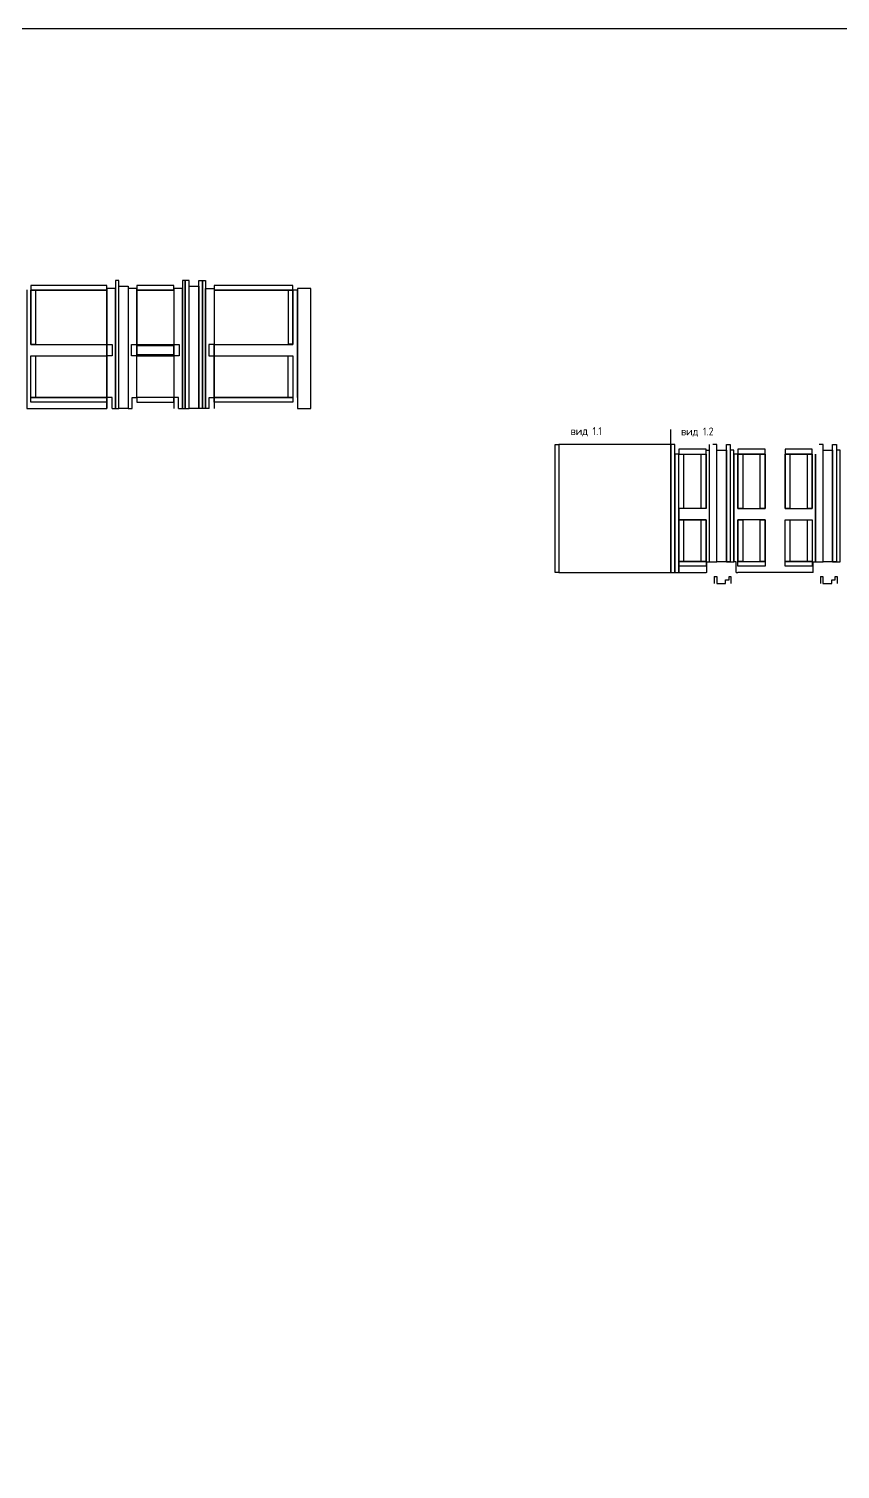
# Model space of a CAD drawing. Header units: millimetres. Extents: x 209 to 1046824, y -77613 to 504101.
# Drawn here: x 618985 to 669670, y 414081 to 504101 of the extents above; entities that cross this region are included whole.
import ezdxf

# ---------------------------------------------------------------- set-up
doc = ezdxf.new("R2010")
doc.units = ezdxf.units.MM
doc.layers.add('Основные линии', color=7, linetype='Continuous', lineweight=30)
doc.layers.add('Штриховка', color=7, linetype='Continuous', lineweight=25)
doc.styles.add('СПДС', font='isocpeur.ttf', dxfattribs={"width": 0.9})

msp = doc.modelspace()

# ---------------------------------------------------------------- linework, layer by layer
msp.add_lwpolyline([(556639.4, 144021), (1046823.5, 144021), (1046823.5, 504101.2), (556639.4, 504101.2)], close=True)
at = {"layer": 'Основные линии'}
for p, q in [((661795.6, 469868.2), (661795.6, 469428.2)), ((661795.6, 469868.2), (661955.6, 469868.2)), ((661955.6, 469868.2), (661955.6, 469428.2)), ((662848.2, 469868.2), (662848.2, 469428.2)), ((668435.6, 469868.2), (668435.6, 469428.2)), ((668435.6, 469868.2), (668595.6, 469868.2)), ((668595.6, 469868.2), (668595.6, 469428.2)), ((669488.2, 469868.2), (669488.2, 469428.2))]:
    msp.add_line(p, q, dxfattribs=at)
at = {"layer": 'Основные линии', "color": 2, "true_color": 0xf1eb1f}
for points in [[(619110.1, 487761.7), (623860.1, 487761.7), (623860.1, 488061.7), (619110.1, 488061.7)], [(625740.1, 487761.7), (628040.1, 487761.7), (628040.1, 488061.7), (625740.1, 488061.7)], [(630560.1, 487761.7), (635476.9, 487761.7), (635476.9, 488061.7), (630560.1, 488061.7)], [(635476.9, 487761.7), (635176.9, 487761.7), (635176.9, 484414.2), (635476.9, 484414.2)], [(619110.1, 483661.7), (619410.1, 483661.7), (619410.1, 481061.7), (619110.1, 481061.7)], [(635176.9, 483661.7), (635476.9, 483661.7), (635476.9, 481061.7), (635176.9, 481061.7)], [(619110.1, 481061.7), (623860.1, 481061.7), (623860.1, 480761.7), (619110.1, 480761.7)], [(628040.1, 481061.7), (625740.1, 481061.7), (625740.1, 480761.7), (628040.1, 480761.7)], [(635476.9, 480761.7), (630560.1, 480761.7), (630560.1, 481061.7), (635476.9, 481061.7)], [(659589.9, 477519.7), (661289.9, 477519.7), (661289.9, 477819.7), (659589.9, 477819.7)], [(663279.9, 477519.7), (664979.9, 477519.7), (664979.9, 477819.7), (663279.9, 477819.7)], [(666225.3, 477519.7), (667925.3, 477519.7), (667925.3, 477819.7), (666225.3, 477819.7)], [(659589.9, 473419.7), (659889.9, 473419.7), (659889.9, 470819.7), (659589.9, 470819.7)], [(660989.9, 473419.7), (661289.9, 473419.7), (661289.9, 470819.7), (660989.9, 470819.7)], [(663279.9, 473419.7), (663579.9, 473419.7), (663579.9, 470819.7), (663279.9, 470819.7)], [(664679.9, 473419.7), (664979.9, 473419.7), (664979.9, 470819.7), (664679.9, 470819.7)], [(666225.3, 473419.7), (666525.3, 473419.7), (666525.3, 470819.7), (666225.3, 470819.7)], [(667625.3, 473419.7), (667925.3, 473419.7), (667925.3, 470819.7), (667625.3, 470819.7)], [(659589.9, 470819.7), (661289.9, 470819.7), (661289.9, 470519.7), (659589.9, 470519.7)], [(663279.9, 470819.7), (664979.9, 470819.7), (664979.9, 470519.7), (663279.9, 470519.7)], [(666225.3, 470819.7), (667925.3, 470819.7), (667925.3, 470519.7), (666225.3, 470519.7)]]:
    msp.add_lwpolyline(points, close=True, dxfattribs=at)
at = {"layer": 'Основные линии'}
for points in [[(624400.1, 480361.7), (624600.1, 480361.7), (624600.1, 488361.7), (624400.1, 488361.7)], [(624600.1, 488011.7), (625200.1, 488011.7), (625200.1, 480361.7), (624600.1, 480361.7)], [(628580.1, 480361.7), (628760.1, 480361.7), (628760.1, 488361.7), (628580.1, 488361.7)], [(628760.1, 480361.7), (629000.1, 480361.7), (629000.1, 488361.7), (628760.1, 488361.7)], [(629000.1, 488011.7), (629600.1, 488011.7), (629600.1, 480361.7), (629000.1, 480361.7)], [(629840.1, 480361.7), (629600.1, 480361.7), (629600.1, 488361.7), (629840.1, 488361.7)], [(630020.1, 480361.7), (629840.1, 480361.7), (629840.1, 488361.7), (630020.1, 488361.7)], [(635760.1, 480361.7), (636610.1, 480361.7), (636610.1, 487861.7), (635760.1, 487861.7)], [(623860.1, 484361.7), (624200.1, 484361.7), (624200.1, 483661.7), (623860.1, 483661.7)], [(625400.1, 484361.7), (625740.1, 484361.7), (625740.1, 483661.7), (625400.1, 483661.7)], [(628040.1, 484361.7), (628380.1, 484361.7), (628380.1, 483661.7), (628040.1, 483661.7)], [(630560.1, 484361.7), (630220.1, 484361.7), (630220.1, 483661.7), (630560.1, 483661.7)], [(652089.9, 470119.7), (659089.9, 470119.7), (659089.9, 478119.7), (652089.9, 478119.7)], [(659089.9, 470119.7), (659339.9, 470119.7), (659339.9, 478119.7), (659089.9, 478119.7)], [(662559.9, 478119.7), (662794.9, 478119.7), (662794.9, 470779.9), (662559.9, 470779.9)], [(669199.9, 478119.7), (669434.9, 478119.7), (669434.9, 470779.9), (669199.9, 470779.9)], [(659339.9, 470119.7), (659589.9, 470119.7), (659589.9, 477519.7), (659339.9, 477519.7)], [(661959.9, 477769.7), (662559.9, 477769.7), (662559.9, 470779.9), (661959.9, 470779.9)], [(664979.9, 477519.7), (663279.9, 477519.7), (663279.9, 474119.7), (664979.9, 474119.7)], [(666225.3, 474119.7), (667925.3, 474119.7), (667925.3, 477519.7), (666225.3, 477519.7)], [(668599.9, 477769.7), (669199.9, 477769.7), (669199.9, 470779.9), (668599.9, 470779.9)], [(659589.9, 470819.7), (661289.9, 470819.7), (661289.9, 473419.7), (659589.9, 473419.7)], [(663279.9, 470819.7), (664979.9, 470819.7), (664979.9, 473419.7), (663279.9, 473419.7)], [(666225.3, 473419.7), (667925.3, 473419.7), (667925.3, 470819.7), (666225.3, 470819.7)]]:
    msp.add_lwpolyline(points, close=True, dxfattribs=at)
for points in [[(618860.1, 487796.8), (618860.1, 480361.7), (623860.1, 480361.7), (623860.1, 487761.7)], [(623860.1, 487761.7), (619110.1, 487761.7), (619110.1, 484361.7), (623860.1, 484361.7)], [(624200.1, 480361.7), (624400.1, 480361.7), (624400.1, 487861.7), (623860.1, 487861.7), (623860.1, 480361.7)], [(625740.1, 481061.7), (625740.1, 487861.7), (625200.1, 487861.7), (625200.1, 480361.7)], [(628040.1, 487761.7), (625740.1, 487761.7), (625740.1, 484361.7), (628040.1, 484361.7)], [(628340.1, 480361.7), (628580.1, 480361.7), (628580.1, 487861.7), (628040.1, 487861.7), (628040.1, 480361.7)], [(630260.1, 480361.7), (630020.1, 480361.7), (630020.1, 487861.7), (630560.1, 487861.7), (630560.1, 480361.7)], [(635760.1, 487761.7), (630560.1, 487761.7), (630560.1, 484361.7), (635476.9, 484361.7)], [(635476.9, 487761.7), (635476.9, 484361.7)], [(635760.1, 481061.7), (635760.1, 487761.7)], [(623860.1, 481061.7), (619110.1, 481061.7), (619110.1, 483661.7), (623860.1, 483661.7)], [(628040.1, 481061.7), (625740.1, 481061.7), (625740.1, 483661.7), (628040.1, 483661.7)], [(635476.9, 481061.7), (630560.1, 481061.7), (630560.1, 483661.7), (635476.9, 483661.7)], [(635476.9, 483661.7), (635476.9, 481061.7)], [(624200.1, 480361.7), (624200.1, 481061.7), (623860.1, 481061.7), (623860.1, 480361.7)], [(625440.1, 480361.7), (625440.1, 481061.7), (625740.1, 481061.7)], [(628340.1, 480361.7), (628340.1, 481061.7), (628040.1, 481061.7)], [(630260.1, 480361.7), (630260.1, 481061.7), (630560.1, 481061.7)], [(625200.1, 480361.7), (625440.1, 480361.7)], [(659089.9, 478119.7), (659089.9, 479068.5)], [(661489.9, 478119.7), (661489.9, 470779.9), (661959.9, 470779.9), (661959.9, 478119.7), (661724.9, 478119.7)], [(668129.9, 477519.7), (668129.9, 470779.9), (668599.9, 470779.9), (668599.9, 478119.7), (668364.9, 478119.7)], [(661289.9, 477769.7), (661489.9, 477769.7), (661489.9, 470779.9)], [(661289.9, 474119.7), (661289.9, 477519.7)], [(662559.9, 477769.7), (662559.9, 470779.9), (663029.9, 470779.9), (663029.9, 477769.7), (662794.9, 477769.7)], [(663279.9, 474119.7), (663279.9, 477519.7), (663029.9, 477519.7), (663029.9, 470779.9)], [(668129.9, 470779.9), (668129.9, 477519.7), (668129.9, 477519.7)], [(669199.9, 477769.7), (669199.9, 470779.9), (669669.9, 470779.9), (669669.9, 477769.7), (669434.9, 477769.7)], [(661289.9, 474119.7), (659589.9, 474119.7), (659589.9, 473419.7), (661289.9, 473419.7)], [(661289.9, 470819.7), (661289.9, 473419.7)], [(663279.9, 470819.7), (663279.9, 473419.7)], [(661289.9, 470819.7), (659589.9, 470819.7), (659589.9, 470119.7), (661289.9, 470119.7)], [(661347.2, 470119.7), (661289.9, 470119.7)], [(661347.2, 470119.7), (661347.2, 470779.9), (661489.9, 470779.9)], [(663172.6, 470119.7), (663172.6, 470779.9), (663029.9, 470779.9)], [(663172.6, 470119.7), (663279.9, 470119.7)], [(667987.2, 470119.7), (663279.9, 470119.7)], [(667987.2, 470119.7), (667987.2, 470779.9), (668129.9, 470779.9)], [(661955.6, 469428.2), (662505.6, 469428.2), (662505.6, 469668.2), (662725.6, 469668.2), (662725.6, 469868.2), (662848.2, 469868.2)], [(668595.6, 469428.2), (669145.6, 469428.2), (669145.6, 469668.2), (669365.6, 469668.2), (669365.6, 469868.2), (669488.2, 469868.2)]]:
    msp.add_lwpolyline(points, dxfattribs=at)
at = {"layer": 'Основные линии', "color": 41, "true_color": 0xf4ee51}
for points in [[(619110.1, 487761.7), (619410.1, 487761.7), (619410.1, 484361.7), (619110.1, 484361.7)], [(659589.9, 477519.7), (659889.9, 477519.7), (659889.9, 474119.7), (659589.9, 474119.7)], [(660989.9, 477519.7), (661289.9, 477519.7), (661289.9, 474119.7), (660989.9, 474119.7)], [(663279.9, 477519.7), (663579.9, 477519.7), (663579.9, 474119.7), (663279.9, 474119.7)], [(664679.9, 477519.7), (664979.9, 477519.7), (664979.9, 474119.7), (664679.9, 474119.7)], [(666225.3, 477519.7), (666525.3, 477519.7), (666525.3, 474119.7), (666225.3, 474119.7)], [(667625.3, 477519.7), (667925.3, 477519.7), (667925.3, 474119.7), (667625.3, 474119.7)]]:
    msp.add_lwpolyline(points, close=True, dxfattribs=at)
at = {"layer": 'Штриховка'}
for points in [[(625740.1, 484299.3), (628040.1, 484299.3), (628040.1, 483720.2), (625740.1, 483720.2)], [(652089.9, 470119.7), (651874.9, 470119.7), (651874.9, 478130.6), (652089.9, 478130.6)]]:
    msp.add_lwpolyline(points, close=True, dxfattribs=at)

# ---------------------------------------------------------------- texts
at = {"layer": 'Основные линии', "char_height": 500, "attachment_point": 1, "style": 'СПДС'}
for s, insert in [('вид 1.1', (652835.2, 479208)), ('вид 1.2', (659731.9, 479185))]:
    msp.add_mtext_dynamic_manual_height_columns(s, width=3371.815, gutter_width=1678.4, heights=[0], dxfattribs=dict(at, insert=insert))

doc.saveas('drawing.dxf')
